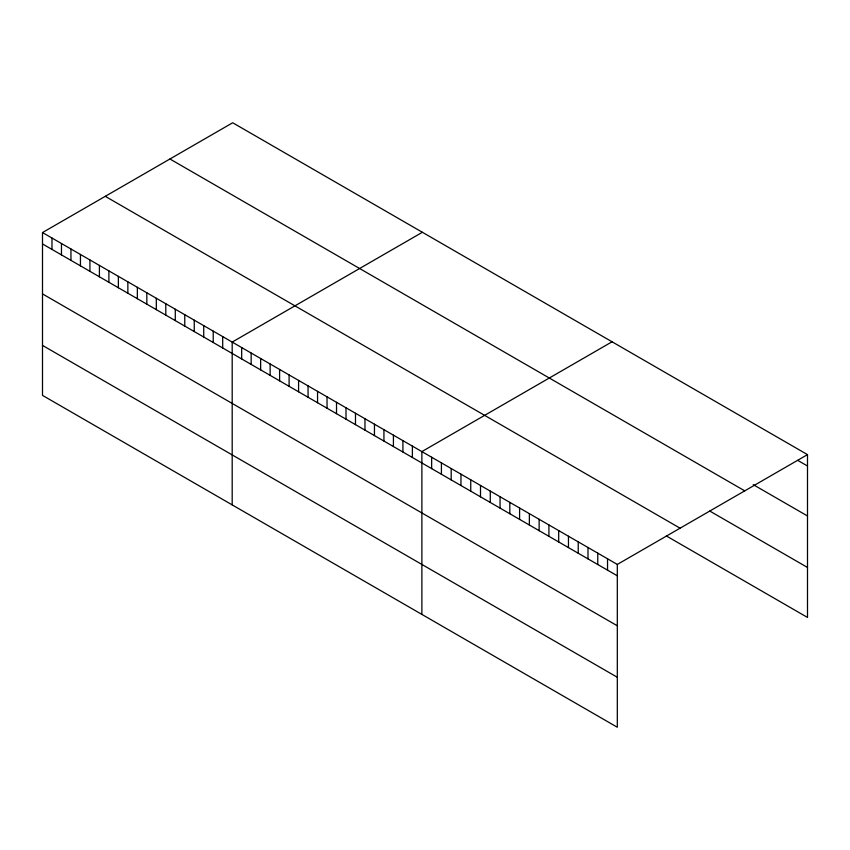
<?xml version="1.0" encoding="UTF-8"?>
<svg xmlns="http://www.w3.org/2000/svg" width="850" height="850" viewBox="0 0 850 850"><rect width="100%" height="100%" fill="white"/><g stroke="black" fill="none" stroke-linecap="round" stroke-linejoin="round"><path stroke-width="1.27" d="M42.5 232.56L617.312 564.432L617.312 727.239L42.5 395.377L42.5 232.56L232.688 122.761L807.5 454.623L807.5 617.44L666.347 535.946M422.376 232.273L232.188 342.082L232.188 504.889M612.064 341.785L421.876 451.594L421.876 614.412M617.312 564.432L807.5 454.623M797.725 460.36L807.5 466.002M753.217 484.638L807.5 515.971M169.926 158.992L744.738 490.854M709.782 511.052L807.5 567.46M105.262 196.329L680.074 528.19M42.5 243.939L617.312 575.801M42.5 293.909L617.312 625.781M42.5 345.397L617.312 677.269M607.537 558.79L607.537 570.159M597.773 553.148L597.773 564.517M587.998 547.506L587.998 558.875M578.223 541.864L578.223 553.233M568.459 536.222L568.459 547.591M558.684 530.581L558.684 541.949M548.909 524.939L548.909 536.308M539.134 519.297L539.134 530.676M529.369 513.655L529.369 525.034M519.594 508.013L519.594 519.392M509.819 502.371L509.819 513.751M500.055 496.729L500.055 508.109M490.28 491.087L490.28 502.467M480.505 485.446L480.505 496.825M470.741 479.804L470.741 491.183M460.966 474.162L460.966 485.541M451.191 468.52L451.191 479.899M441.416 462.878L441.416 474.257M431.651 457.236L431.651 468.616M412.388 446.112L412.388 457.491M402.911 440.64L402.911 452.019M393.422 435.168L393.422 446.547M383.934 429.686L383.934 441.065M374.457 424.214L374.457 435.593M364.969 418.742L364.969 430.111M355.481 413.259L355.481 424.639M346.003 407.788L346.003 419.167M336.515 402.316L336.515 413.684M327.038 396.833L327.038 408.212M317.549 391.361L317.549 402.741M308.061 385.879L308.061 397.258M298.584 380.407L298.584 391.786M289.096 374.935L289.096 386.314M279.608 369.453L279.608 380.832M270.13 363.981L270.13 375.36M260.642 358.509L260.642 369.877M251.154 353.026L251.154 364.406M241.676 347.554L241.676 358.934M222.7 336.6L222.7 347.979M213.222 331.128L213.222 342.507M203.734 325.646L203.734 337.025M194.246 320.174L194.246 331.553M184.769 314.702L184.769 326.081M175.281 309.219L175.281 320.599M165.792 303.748L165.792 315.127M156.315 298.276L156.315 309.644M146.827 292.793L146.827 304.172M137.349 287.321L137.349 298.701M127.861 281.839L127.861 293.218M118.373 276.367L118.373 287.746M108.896 270.895L108.896 282.274M99.407 265.413L99.407 276.792M89.919 259.941L89.919 271.32M80.442 254.469L80.442 265.837M70.954 248.986L70.954 260.366M61.466 243.514L61.466 254.894M51.988 238.042L51.988 249.411"/></g></svg>
